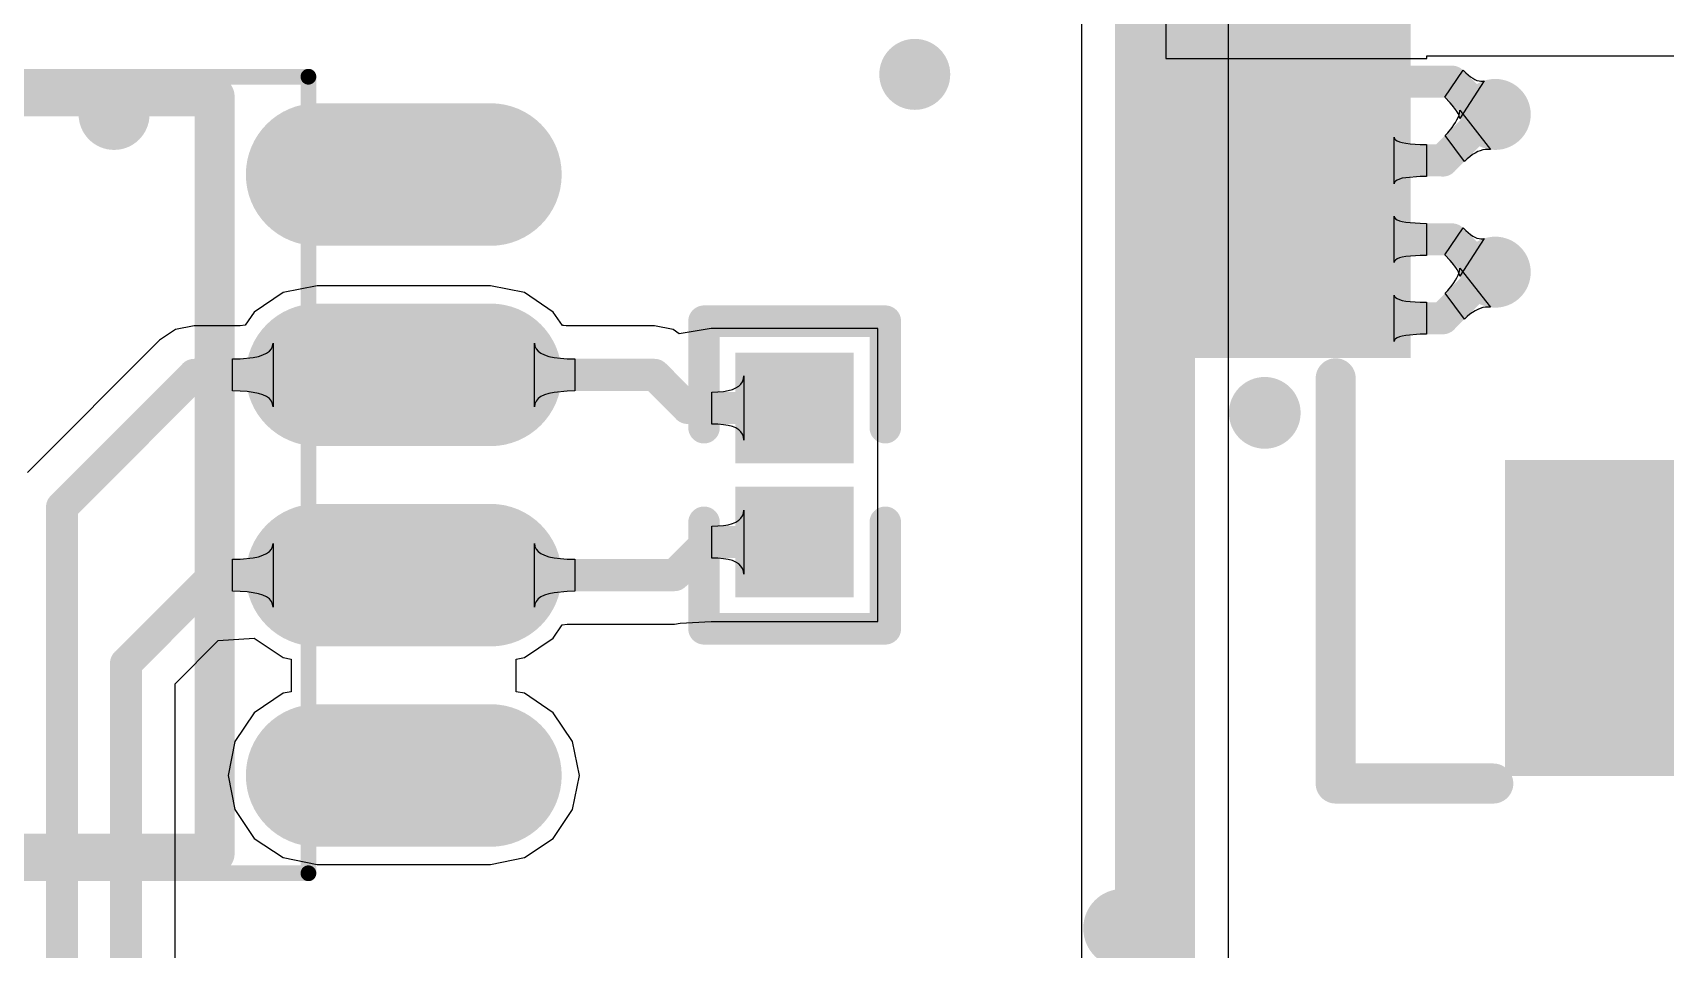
# Model space of a CAD drawing. Header units: millimetres. Extents: x -27 to 79, y -14 to 66.
# Drawn here: x 59.25 to 69.61, y 8.75 to 14.56 of the extents above; entities that cross this region are included whole.
import ezdxf

# ---------------------------------------------------------------- set-up
doc = ezdxf.new("R2010")
doc.units = ezdxf.units.MM
for name, color, linetype in [('BottomLayer', 5, 'Continuous'), ('Mechanical13', 56, 'Continuous'), ('TopLayer', 1, 'Continuous'), ('TopOverlay', 2, 'Continuous'), ('TopPaste', 8, 'Continuous'), ('TopSolder', 216, 'Continuous'), ('ViaHoleLayer', 16, 'Continuous')]:
    doc.layers.add(name, color=color, linetype=linetype)

msp = doc.modelspace()

# ---------------------------------------------------------------- hatches: boundary and pattern name
at = {"layer": 'BottomLayer'}
h = msp.add_hatch(color=5, dxfattribs=at)
edge = h.paths.add_edge_path()
edge.add_arc((64.845, 14.299), 0.225, 0, 360)
h = msp.add_hatch(color=5, dxfattribs=at)
edge = h.paths.add_edge_path()
edge.add_arc((59.765, 14.045), 0.225, 0, 360)
h = msp.add_hatch(color=5, dxfattribs=at)
edge = h.paths.add_edge_path()
edge.add_arc((68.528, 14.045), 0.225, 0, 360)
h = msp.add_hatch(color=5, dxfattribs=at)
edge = h.paths.add_edge_path()
edge.add_arc((68.528, 13.045), 0.225, 0, 360)
at = {"layer": 'TopLayer'}
h = msp.add_hatch(color=1, dxfattribs=at)
edge = h.paths.add_edge_path()
edge.add_arc((64.845, 14.299), 0.225, 0, 360)
for points in [[(66.64, 14.103), (66.64, 14.403), (67.89, 14.403), (67.89, 14.103)], [(66.64, 13.603), (66.64, 13.903), (67.89, 13.903), (67.89, 13.603)], [(66.64, 13.103), (66.64, 13.403), (67.89, 13.403), (67.89, 13.103)], [(66.64, 12.603), (66.64, 12.903), (67.89, 12.903), (67.89, 12.603)], [(64.408, 12.484), (64.408, 11.884), (63.758, 11.884), (63.758, 12.484)], [(68.69, 9.953), (68.69, 11.753), (70.89, 11.753), (70.89, 9.953)], [(64.408, 11.634), (64.408, 11.034), (63.758, 11.034), (63.758, 11.634)]]:
    msp.add_hatch(color=1, dxfattribs=at).paths.add_polyline_path(points)
h = msp.add_hatch(color=1, dxfattribs=at)
edge = h.paths.add_edge_path()
edge.add_arc((59.765, 14.045), 0.225, 0, 360)
h = msp.add_hatch(color=1, dxfattribs=at)
edge = h.paths.add_edge_path()
edge.add_arc((68.528, 14.045), 0.225, 0, 360)
h = msp.add_hatch(color=1, dxfattribs=at)
edge = h.paths.add_edge_path()
edge.add_arc((62.153, 13.664), 0.35, 270, 450)
edge.add_line((62.153, 14.014), (61.053, 14.014))
edge.add_arc((61.053, 13.664), 0.35, 90, 270)
edge.add_line((61.053, 13.314), (62.153, 13.314))
h = msp.add_hatch(color=1, dxfattribs=at)
edge = h.paths.add_edge_path()
edge.add_arc((68.528, 13.045), 0.225, 0, 360)
h = msp.add_hatch(color=1, dxfattribs=at)
edge = h.paths.add_edge_path()
edge.add_arc((62.153, 12.394), 0.35, 270, 450)
edge.add_line((62.153, 12.744), (61.053, 12.744))
edge.add_arc((61.053, 12.394), 0.35, 90, 270)
edge.add_line((61.053, 12.044), (62.153, 12.044))
h = msp.add_hatch(color=1, dxfattribs=at)
edge = h.paths.add_edge_path()
edge.add_arc((62.153, 11.124), 0.35, 270, 450)
edge.add_line((62.153, 11.474), (61.053, 11.474))
edge.add_arc((61.053, 11.124), 0.35, 90, 270)
edge.add_line((61.053, 10.774), (62.153, 10.774))
h = msp.add_hatch(color=1, dxfattribs=at)
edge = h.paths.add_edge_path()
edge.add_arc((62.153, 9.854), 0.35, 270, 450)
edge.add_line((62.153, 10.204), (61.053, 10.204))
edge.add_arc((61.053, 9.854), 0.35, 90, 270)
edge.add_line((61.053, 9.504), (62.153, 9.504))
at = {"layer": 'TopPaste'}
for points in [[(66.64, 14.103), (66.64, 14.403), (67.89, 14.403), (67.89, 14.103)], [(66.64, 13.603), (66.64, 13.903), (67.89, 13.903), (67.89, 13.603)], [(66.64, 13.103), (66.64, 13.403), (67.89, 13.403), (67.89, 13.103)], [(66.64, 12.603), (66.64, 12.903), (67.89, 12.903), (67.89, 12.603)], [(64.408, 12.484), (64.408, 11.884), (63.758, 11.884), (63.758, 12.484)], [(68.69, 9.953), (68.69, 11.753), (70.89, 11.753), (70.89, 9.953)], [(64.408, 11.634), (64.408, 11.034), (63.758, 11.034), (63.758, 11.634)]]:
    msp.add_hatch(color=8, dxfattribs=at).paths.add_polyline_path(points)
h = msp.add_hatch(color=8, dxfattribs=at)
edge = h.paths.add_edge_path()
edge.add_arc((62.153, 13.664), 0.35, 270, 450)
edge.add_line((62.153, 14.014), (61.053, 14.014))
edge.add_arc((61.053, 13.664), 0.35, 90, 270)
edge.add_line((61.053, 13.314), (62.153, 13.314))
h = msp.add_hatch(color=8, dxfattribs=at)
edge = h.paths.add_edge_path()
edge.add_arc((62.153, 12.394), 0.35, 270, 450)
edge.add_line((62.153, 12.744), (61.053, 12.744))
edge.add_arc((61.053, 12.394), 0.35, 90, 270)
edge.add_line((61.053, 12.044), (62.153, 12.044))
h = msp.add_hatch(color=8, dxfattribs=at)
edge = h.paths.add_edge_path()
edge.add_arc((62.153, 11.124), 0.35, 270, 450)
edge.add_line((62.153, 11.474), (61.053, 11.474))
edge.add_arc((61.053, 11.124), 0.35, 90, 270)
edge.add_line((61.053, 10.774), (62.153, 10.774))
h = msp.add_hatch(color=8, dxfattribs=at)
edge = h.paths.add_edge_path()
edge.add_arc((62.153, 9.854), 0.35, 270, 450)
edge.add_line((62.153, 10.204), (61.053, 10.204))
edge.add_arc((61.053, 9.854), 0.35, 90, 270)
edge.add_line((61.053, 9.504), (62.153, 9.504))
at = {"layer": 'TopSolder'}
for points in [[(66.539, 14.501), (66.539, 15.004), (67.992, 15.004), (67.992, 14.501)], [(66.538, 14.001), (66.538, 14.504), (67.992, 14.504), (67.992, 14.001)], [(66.539, 13.501), (66.539, 14.004), (67.992, 14.004), (67.992, 13.501)], [(66.539, 13.001), (66.539, 13.504), (67.992, 13.504), (67.992, 13.001)], [(66.539, 12.501), (66.539, 13.004), (67.992, 13.004), (67.992, 12.501)], [(64.458, 12.534), (64.458, 11.833), (63.707, 11.833), (63.707, 12.534)], [(68.589, 9.851), (68.589, 11.854), (70.992, 11.854), (70.992, 9.851)], [(64.458, 11.684), (64.458, 10.983), (63.707, 10.983), (63.707, 11.684)]]:
    msp.add_hatch(color=216, dxfattribs=at).paths.add_polyline_path(points)
h = msp.add_hatch(color=216, dxfattribs=at)
edge = h.paths.add_edge_path()
edge.add_arc((62.153, 13.664), 0.452, 270, 450)
edge.add_line((62.153, 14.115), (61.053, 14.115))
edge.add_arc((61.053, 13.664), 0.452, 90, 270)
edge.add_line((61.053, 13.212), (62.153, 13.212))
h = msp.add_hatch(color=216, dxfattribs=at)
edge = h.paths.add_edge_path()
edge.add_arc((62.153, 12.394), 0.452, 270, 450)
edge.add_line((62.153, 12.845), (61.053, 12.845))
edge.add_arc((61.053, 12.394), 0.452, 90, 270)
edge.add_line((61.053, 11.942), (62.153, 11.942))
h = msp.add_hatch(color=216, dxfattribs=at)
edge = h.paths.add_edge_path()
edge.add_arc((62.153, 11.124), 0.452, 270, 450)
edge.add_line((62.153, 11.575), (61.053, 11.575))
edge.add_arc((61.053, 11.124), 0.452, 90, 270)
edge.add_line((61.053, 10.672), (62.153, 10.672))
h = msp.add_hatch(color=216, dxfattribs=at)
edge = h.paths.add_edge_path()
edge.add_arc((62.153, 9.854), 0.452, 270, 450)
edge.add_line((62.153, 10.305), (61.053, 10.305))
edge.add_arc((61.053, 9.854), 0.452, 90, 270)
edge.add_line((61.053, 9.402), (62.153, 9.402))
at = {"layer": 'ViaHoleLayer'}
h = msp.add_hatch(color=16, dxfattribs=at)
edge = h.paths.add_edge_path()
edge.add_arc((64.845, 14.299), 0.1, 0, 360)
h = msp.add_hatch(color=16, dxfattribs=at)
edge = h.paths.add_edge_path()
edge.add_arc((59.765, 14.045), 0.1, 0, 360)
h = msp.add_hatch(color=16, dxfattribs=at)
edge = h.paths.add_edge_path()
edge.add_arc((68.528, 14.045), 0.1, 0, 360)
h = msp.add_hatch(color=16, dxfattribs=at)
edge = h.paths.add_edge_path()
edge.add_arc((68.528, 13.045), 0.1, 0, 360)

# ---------------------------------------------------------------- linework, layer by layer
at = {"layer": 'BottomLayer'}
for p, q in [((66.835, 5.136), (66.835, 17.024)), ((65.902, 15.285), (65.902, 5.034))]:
    msp.add_line(p, q, dxfattribs=at)
at = {"layer": 'BottomLayer', "const_width": 0.508}
msp.add_lwpolyline([(66.369, 4.697), (66.369, 17.024)], dxfattribs=at)
at = {"layer": 'Mechanical13', "const_width": 0.1}
for points in [[(57.008, 14.284), (60.998, 14.284)], [(60.998, 9.234), (60.998, 14.284)], [(57.008, 9.234), (60.998, 9.234)]]:
    msp.add_lwpolyline(points, dxfattribs=at)
at = {"layer": 'Mechanical13', "const_width": 0.05}
for points in [[(60.973, 14.284, 1), (61.023, 14.284, 1)], [(60.973, 14.284, 1), (61.023, 14.284, 1)], [(60.973, 9.234, 1), (61.023, 9.234, 1)], [(60.973, 9.234, 1), (61.023, 9.234, 1)]]:
    msp.add_lwpolyline(points, format="xyb", close=True, dxfattribs=at)
at = {"layer": 'TopLayer'}
for p, q in [((66.437, 15.4), (66.437, 14.4)), ((66.437, 14.4), (68.094, 14.4)), ((68.094, 14.4), (68.094, 14.416)), ((68.094, 14.416), (70.728, 14.416)), ((68.208, 14.154), (68.324, 14.325)), ((68.324, 14.325), (68.341, 14.309)), ((68.341, 14.309), (68.371, 14.284)), ((68.458, 14.259), (68.304, 14.02)), ((68.371, 14.284), (68.386, 14.274)), ((68.386, 14.274), (68.399, 14.267)), ((68.399, 14.267), (68.412, 14.261)), ((68.412, 14.261), (68.425, 14.258)), ((68.425, 14.258), (68.436, 14.256)), ((68.436, 14.256), (68.448, 14.256)), ((68.448, 14.256), (68.458, 14.259)), ((68.241, 14.119), (68.208, 14.154)), ((68.255, 14.104), (68.241, 14.119)), ((68.278, 14.075), (68.255, 14.104)), ((68.266, 13.978), (68.276, 13.994)), ((68.276, 13.994), (68.285, 14.01)), ((68.286, 14.062), (68.278, 14.075)), ((68.285, 14.01), (68.292, 14.026)), ((68.293, 14.05), (68.286, 14.062)), ((68.292, 14.026), (68.298, 14.041)), ((68.299, 14.039), (68.293, 14.05)), ((68.298, 14.041), (68.302, 14.056)), ((68.302, 14.029), (68.299, 14.039)), ((68.302, 14.056), (68.304, 14.071)), ((68.304, 14.02), (68.302, 14.029)), ((68.304, 14.071), (68.497, 13.822)), ((67.887, 13.606), (67.887, 13.9)), ((67.887, 13.9), (67.889, 13.891)), ((67.889, 13.891), (67.895, 13.884)), ((67.895, 13.884), (67.906, 13.877)), ((68.21, 13.912), (68.227, 13.929)), ((68.333, 13.747), (68.21, 13.912)), ((68.227, 13.929), (68.255, 13.962)), ((68.255, 13.962), (68.266, 13.978)), ((67.906, 13.877), (67.92, 13.871)), ((67.92, 13.871), (67.938, 13.866)), ((67.938, 13.866), (67.961, 13.862)), ((67.961, 13.862), (67.987, 13.859)), ((67.987, 13.859), (68.052, 13.855)), ((68.052, 13.855), (68.091, 13.854)), ((68.091, 13.854), (68.091, 13.651)), ((68.367, 13.777), (68.35, 13.763)), ((68.384, 13.79), (68.367, 13.777)), ((68.4, 13.8), (68.384, 13.79)), ((68.417, 13.809), (68.4, 13.8)), ((68.433, 13.815), (68.417, 13.809)), ((68.449, 13.82), (68.433, 13.815)), ((68.465, 13.822), (68.449, 13.82)), ((68.481, 13.823), (68.465, 13.822)), ((68.497, 13.822), (68.481, 13.823)), ((68.35, 13.763), (68.333, 13.747)), ((67.889, 13.615), (67.887, 13.606)), ((67.895, 13.622), (67.889, 13.615)), ((67.906, 13.629), (67.895, 13.622)), ((67.92, 13.635), (67.906, 13.629)), ((67.938, 13.64), (67.92, 13.635)), ((67.961, 13.644), (67.938, 13.64)), ((68.052, 13.651), (67.961, 13.644)), ((68.091, 13.651), (68.052, 13.651)), ((67.887, 13.106), (67.887, 13.4)), ((67.887, 13.4), (67.889, 13.391)), ((67.889, 13.391), (67.895, 13.384)), ((67.895, 13.384), (67.906, 13.377)), ((67.906, 13.377), (67.92, 13.371)), ((67.92, 13.371), (67.938, 13.366)), ((67.938, 13.366), (67.961, 13.362)), ((67.961, 13.362), (67.987, 13.359)), ((67.987, 13.359), (68.052, 13.355)), ((68.052, 13.355), (68.091, 13.354)), ((68.091, 13.354), (68.091, 13.151)), ((68.208, 13.154), (68.324, 13.325)), ((68.324, 13.325), (68.341, 13.309)), ((68.341, 13.309), (68.371, 13.284)), ((68.371, 13.284), (68.386, 13.274)), ((68.386, 13.274), (68.399, 13.267)), ((68.399, 13.267), (68.412, 13.261)), ((68.412, 13.261), (68.425, 13.258)), ((68.458, 13.259), (68.304, 13.02)), ((68.425, 13.258), (68.436, 13.256)), ((68.436, 13.256), (68.448, 13.256)), ((68.448, 13.256), (68.458, 13.259)), ((67.889, 13.115), (67.887, 13.106)), ((67.895, 13.122), (67.889, 13.115)), ((67.906, 13.129), (67.895, 13.122)), ((67.92, 13.135), (67.906, 13.129)), ((67.938, 13.14), (67.92, 13.135)), ((67.961, 13.144), (67.938, 13.14)), ((68.052, 13.151), (67.961, 13.144)), ((68.091, 13.151), (68.052, 13.151)), ((68.241, 13.119), (68.208, 13.154)), ((68.255, 13.104), (68.241, 13.119)), ((68.278, 13.075), (68.255, 13.104)), ((68.286, 13.062), (68.278, 13.075)), ((68.293, 13.05), (68.286, 13.062)), ((68.298, 13.041), (68.302, 13.056)), ((68.302, 13.056), (68.304, 13.071)), ((68.304, 13.071), (68.497, 12.822)), ((61.053, 12.958), (60.837, 12.915)), ((62.153, 12.958), (61.053, 12.958)), ((62.368, 12.915), (62.153, 12.958)), ((68.227, 12.929), (68.255, 12.962)), ((68.255, 12.962), (68.266, 12.978)), ((68.266, 12.978), (68.276, 12.994)), ((68.276, 12.994), (68.285, 13.01)), ((68.285, 13.01), (68.292, 13.026)), ((68.292, 13.026), (68.298, 13.041)), ((68.299, 13.039), (68.293, 13.05)), ((68.302, 13.029), (68.299, 13.039)), ((68.304, 13.02), (68.302, 13.029)), ((60.837, 12.915), (60.654, 12.792)), ((62.551, 12.792), (62.368, 12.915)), ((67.887, 12.606), (67.887, 12.9)), ((67.887, 12.9), (67.889, 12.891)), ((67.889, 12.891), (67.895, 12.884)), ((67.895, 12.884), (67.906, 12.877)), ((67.906, 12.877), (67.92, 12.871)), ((67.92, 12.871), (67.938, 12.866)), ((67.938, 12.866), (67.961, 12.862)), ((67.961, 12.862), (67.987, 12.859)), ((67.987, 12.859), (68.052, 12.855)), ((68.052, 12.855), (68.091, 12.854)), ((68.091, 12.854), (68.091, 12.651)), ((68.21, 12.912), (68.227, 12.929)), ((68.333, 12.747), (68.21, 12.912)), ((60.654, 12.792), (60.597, 12.708)), ((62.609, 12.707), (62.551, 12.792)), ((68.35, 12.763), (68.333, 12.747)), ((68.367, 12.778), (68.35, 12.763)), ((68.384, 12.79), (68.367, 12.778)), ((68.4, 12.8), (68.384, 12.79)), ((68.417, 12.809), (68.4, 12.8)), ((68.433, 12.815), (68.417, 12.809)), ((68.449, 12.82), (68.433, 12.815)), ((68.465, 12.822), (68.449, 12.82)), ((68.481, 12.823), (68.465, 12.822)), ((68.497, 12.822), (68.481, 12.823)), ((60.154, 12.681), (60.053, 12.613)), ((60.273, 12.704), (60.154, 12.681)), ((60.565, 12.704), (60.273, 12.704)), ((60.597, 12.708), (60.565, 12.704)), ((62.617, 12.706), (62.609, 12.707)), ((62.633, 12.704), (62.617, 12.706)), ((63.194, 12.704), (62.633, 12.704)), ((63.313, 12.681), (63.194, 12.704)), ((63.351, 12.655), (63.313, 12.681)), ((63.554, 12.687), (63.351, 12.655)), ((64.611, 12.687), (63.554, 12.687)), ((63.554, 12.687), (63.554, 12.687)), ((64.611, 11.68), (64.611, 12.687)), ((67.938, 12.64), (67.92, 12.635)), ((67.961, 12.644), (67.938, 12.64)), ((68.052, 12.651), (67.961, 12.644)), ((68.091, 12.651), (68.052, 12.651)), ((60.053, 12.613), (59.215, 11.775)), ((60.732, 12.531), (60.75, 12.544)), ((60.75, 12.544), (60.763, 12.559)), ((60.763, 12.559), (60.771, 12.576)), ((60.771, 12.576), (60.774, 12.595)), ((60.774, 12.595), (60.774, 12.192)), ((62.432, 12.192), (62.432, 12.595)), ((62.432, 12.595), (62.434, 12.576)), ((62.434, 12.576), (62.442, 12.559)), ((62.442, 12.559), (62.455, 12.544)), ((62.455, 12.544), (62.473, 12.531)), ((67.889, 12.615), (67.887, 12.606)), ((67.895, 12.622), (67.889, 12.615)), ((67.906, 12.629), (67.895, 12.622)), ((67.92, 12.635), (67.906, 12.629)), ((60.516, 12.495), (60.565, 12.496)), ((60.516, 12.292), (60.516, 12.495)), ((60.565, 12.496), (60.647, 12.504)), ((60.647, 12.504), (60.681, 12.511)), ((60.681, 12.511), (60.709, 12.52)), ((60.709, 12.52), (60.732, 12.531)), ((62.473, 12.531), (62.496, 12.52)), ((62.496, 12.52), (62.524, 12.511)), ((62.524, 12.511), (62.558, 12.504)), ((62.558, 12.504), (62.597, 12.499)), ((62.597, 12.499), (62.64, 12.496)), ((62.64, 12.496), (62.689, 12.495)), ((62.689, 12.495), (62.689, 12.292)), ((63.728, 12.322), (63.742, 12.335)), ((63.742, 12.335), (63.753, 12.35)), ((63.753, 12.35), (63.759, 12.368)), ((63.759, 12.368), (63.761, 12.387)), ((63.761, 12.387), (63.761, 11.98)), ((60.565, 12.291), (60.516, 12.292)), ((60.609, 12.288), (60.565, 12.291)), ((60.647, 12.283), (60.609, 12.288)), ((60.681, 12.276), (60.647, 12.283)), ((60.709, 12.267), (60.681, 12.276)), ((60.732, 12.256), (60.709, 12.267)), ((60.75, 12.243), (60.732, 12.256)), ((60.763, 12.228), (60.75, 12.243)), ((60.771, 12.211), (60.763, 12.228)), ((62.442, 12.228), (62.434, 12.211)), ((62.455, 12.243), (62.442, 12.228)), ((62.473, 12.256), (62.455, 12.243)), ((62.496, 12.267), (62.473, 12.256)), ((62.524, 12.276), (62.496, 12.267)), ((62.558, 12.283), (62.524, 12.276)), ((62.64, 12.291), (62.558, 12.283)), ((62.689, 12.292), (62.64, 12.291)), ((63.558, 12.285), (63.596, 12.286)), ((63.558, 12.082), (63.558, 12.285)), ((63.596, 12.286), (63.631, 12.289)), ((63.631, 12.289), (63.661, 12.294)), ((63.661, 12.294), (63.688, 12.302)), ((63.688, 12.302), (63.71, 12.311)), ((63.71, 12.311), (63.728, 12.322)), ((60.774, 12.192), (60.771, 12.211)), ((62.434, 12.211), (62.432, 12.192)), ((63.596, 12.081), (63.558, 12.082)), ((63.631, 12.078), (63.596, 12.081)), ((63.661, 12.073), (63.631, 12.078)), ((63.688, 12.066), (63.661, 12.073)), ((63.71, 12.057), (63.688, 12.066)), ((63.728, 12.045), (63.71, 12.057)), ((63.742, 12.032), (63.728, 12.045)), ((63.753, 12.017), (63.742, 12.032)), ((63.759, 12), (63.753, 12.017)), ((63.761, 11.98), (63.759, 12)), ((64.611, 10.83), (64.611, 11.68)), ((63.742, 11.485), (63.753, 11.5)), ((63.753, 11.5), (63.759, 11.518)), ((63.759, 11.518), (63.761, 11.537)), ((63.761, 11.537), (63.761, 11.13)), ((63.558, 11.435), (63.596, 11.436)), ((63.558, 11.232), (63.558, 11.435)), ((63.596, 11.436), (63.631, 11.439)), ((63.631, 11.439), (63.661, 11.444)), ((63.661, 11.444), (63.688, 11.452)), ((63.688, 11.452), (63.71, 11.461)), ((63.71, 11.461), (63.728, 11.472)), ((63.728, 11.472), (63.742, 11.485)), ((60.763, 11.289), (60.771, 11.306)), ((60.771, 11.306), (60.774, 11.325)), ((60.774, 11.325), (60.774, 10.922)), ((62.432, 10.922), (62.432, 11.325)), ((62.432, 11.325), (62.434, 11.306)), ((62.434, 11.306), (62.442, 11.289)), ((60.516, 11.225), (60.565, 11.226)), ((60.516, 11.022), (60.516, 11.225)), ((60.565, 11.226), (60.647, 11.234)), ((60.647, 11.234), (60.681, 11.241)), ((60.681, 11.241), (60.709, 11.25)), ((60.709, 11.25), (60.732, 11.261)), ((60.732, 11.261), (60.75, 11.274)), ((60.75, 11.274), (60.763, 11.289)), ((62.442, 11.289), (62.455, 11.274)), ((62.455, 11.274), (62.473, 11.261)), ((62.473, 11.261), (62.496, 11.25)), ((62.496, 11.25), (62.524, 11.241)), ((62.524, 11.241), (62.558, 11.234)), ((62.558, 11.234), (62.597, 11.229)), ((62.597, 11.229), (62.64, 11.226)), ((62.64, 11.226), (62.689, 11.225)), ((62.689, 11.225), (62.689, 11.022)), ((63.596, 11.231), (63.558, 11.232)), ((63.631, 11.228), (63.596, 11.231)), ((63.661, 11.223), (63.631, 11.228)), ((63.688, 11.216), (63.661, 11.223)), ((63.71, 11.207), (63.688, 11.216)), ((63.728, 11.195), (63.71, 11.207)), ((63.742, 11.182), (63.728, 11.195)), ((63.753, 11.167), (63.742, 11.182)), ((63.759, 11.15), (63.753, 11.167)), ((63.761, 11.13), (63.759, 11.15)), ((60.565, 11.021), (60.516, 11.022)), ((60.609, 11.018), (60.565, 11.021)), ((60.647, 11.013), (60.609, 11.018)), ((60.681, 11.006), (60.647, 11.013)), ((60.709, 10.997), (60.681, 11.006)), ((60.732, 10.986), (60.709, 10.997)), ((60.75, 10.973), (60.732, 10.986)), ((62.473, 10.986), (62.455, 10.973)), ((62.496, 10.997), (62.473, 10.986)), ((62.524, 11.006), (62.496, 10.997)), ((62.558, 11.013), (62.524, 11.006)), ((62.64, 11.021), (62.558, 11.013)), ((62.689, 11.022), (62.64, 11.021)), ((60.763, 10.958), (60.75, 10.973)), ((60.771, 10.941), (60.763, 10.958)), ((60.774, 10.922), (60.771, 10.941)), ((62.434, 10.941), (62.432, 10.922)), ((62.442, 10.958), (62.434, 10.941)), ((62.455, 10.973), (62.442, 10.958)), ((62.551, 10.725), (62.608, 10.81)), ((62.608, 10.81), (62.64, 10.813)), ((62.64, 10.813), (63.321, 10.813)), ((63.321, 10.813), (63.356, 10.82)), ((63.356, 10.82), (63.554, 10.83)), ((63.554, 10.83), (63.554, 10.83)), ((63.554, 10.83), (63.554, 10.83)), ((63.554, 10.83), (64.611, 10.83)), ((60.152, 10.436), (60.425, 10.71)), ((60.425, 10.71), (60.654, 10.725)), ((60.654, 10.725), (60.837, 10.603)), ((62.368, 10.603), (62.551, 10.725)), ((60.837, 10.603), (60.889, 10.592)), ((60.889, 10.592), (60.889, 10.385)), ((62.317, 10.592), (62.368, 10.603)), ((62.317, 10.385), (62.317, 10.592)), ((60.152, 6.876), (60.152, 10.436)), ((60.837, 10.375), (60.654, 10.252)), ((60.889, 10.385), (60.837, 10.375)), ((62.368, 10.375), (62.317, 10.385)), ((62.551, 10.252), (62.368, 10.375)), ((60.654, 10.252), (60.532, 10.069)), ((62.674, 10.069), (62.551, 10.252)), ((60.532, 10.069), (60.489, 9.854)), ((62.717, 9.854), (62.674, 10.069)), ((60.489, 9.854), (60.532, 9.638)), ((62.674, 9.638), (62.717, 9.854)), ((60.532, 9.638), (60.654, 9.455)), ((62.551, 9.455), (62.674, 9.638)), ((60.654, 9.455), (60.837, 9.333)), ((62.368, 9.333), (62.551, 9.455)), ((60.837, 9.333), (61.053, 9.29)), ((62.153, 9.29), (62.368, 9.333)), ((61.053, 9.29), (62.153, 9.29))]:
    msp.add_line(p, q, dxfattribs=at)
at = {"layer": 'TopLayer', "const_width": 0.203}
for points in [[(67.265, 14.253), (68.253, 14.253)], [(68.253, 14.253), (68.461, 14.045)], [(68.195, 13.753), (68.487, 14.045)], [(68.461, 14.045), (68.487, 14.045)], [(68.487, 14.045), (68.528, 14.045)], [(67.265, 13.753), (68.195, 13.753)], [(67.265, 13.253), (68.253, 13.253)], [(68.253, 13.253), (68.461, 13.045)], [(68.195, 12.753), (68.487, 13.045)], [(68.461, 13.045), (68.487, 13.045)], [(68.487, 13.045), (68.528, 13.045)], [(67.265, 12.753), (68.195, 12.753)], [(59.434, 11.555), (60.273, 12.394)], [(60.273, 12.394), (61.603, 12.394)], [(61.603, 12.394), (63.194, 12.394)], [(63.194, 12.394), (63.404, 12.184)], [(63.404, 12.184), (64.083, 12.184)], [(59.434, 6.646), (59.434, 11.555)], [(63.321, 11.124), (63.531, 11.334)], [(63.531, 11.334), (64.083, 11.334)], [(59.841, 10.565), (60.4, 11.124)], [(60.4, 11.124), (61.603, 11.124)], [(61.603, 11.124), (63.321, 11.124)], [(59.841, 6.748), (59.841, 10.565)]]:
    msp.add_lwpolyline(points, dxfattribs=at)
at = {"layer": 'TopLayer', "const_width": 0.102}
for points in [[(67.214, 14.253, 1), (67.316, 14.253, 1)], [(68.202, 14.253, 1), (68.303, 14.253, 1)], [(68.202, 14.253, 1), (68.303, 14.253, 1)], [(68.41, 14.045, 1), (68.512, 14.045, 1)], [(68.41, 14.045, 1), (68.512, 14.045, 1)], [(68.436, 14.045, 1), (68.538, 14.045, 1)], [(68.436, 14.045, 1), (68.538, 14.045, 1)], [(68.436, 14.045, 1), (68.538, 14.045, 1)], [(68.477, 14.045, 1), (68.578, 14.045, 1)], [(67.215, 13.753, 1), (67.316, 13.753, 1)], [(68.144, 13.753, 1), (68.246, 13.753, 1)], [(68.144, 13.753, 1), (68.246, 13.753, 1)], [(67.214, 13.253, 1), (67.316, 13.253, 1)], [(68.202, 13.253, 1), (68.303, 13.253, 1)], [(68.202, 13.253, 1), (68.303, 13.253, 1)], [(68.41, 13.045, 1), (68.512, 13.045, 1)], [(68.41, 13.045, 1), (68.512, 13.045, 1)], [(68.436, 13.045, 1), (68.538, 13.045, 1)], [(68.436, 13.045, 1), (68.538, 13.045, 1)], [(68.436, 13.045, 1), (68.538, 13.045, 1)], [(68.477, 13.045, 1), (68.578, 13.045, 1)], [(67.215, 12.753, 1), (67.316, 12.753, 1)], [(68.144, 12.753, 1), (68.246, 12.753, 1)], [(68.144, 12.753, 1), (68.246, 12.753, 1)], [(60.222, 12.394, 1), (60.323, 12.394, 1)], [(60.222, 12.394, 1), (60.323, 12.394, 1)], [(61.552, 12.394, 1), (61.653, 12.394, 1)], [(61.552, 12.394, 1), (61.653, 12.394, 1)], [(63.143, 12.394, 1), (63.244, 12.394, 1)], [(63.143, 12.394, 1), (63.244, 12.394, 1)], [(63.353, 12.184, 1), (63.454, 12.184, 1)], [(63.353, 12.184, 1), (63.454, 12.184, 1)], [(64.032, 12.184, 1), (64.133, 12.184, 1)], [(59.384, 11.555, 1), (59.485, 11.555, 1)], [(59.384, 11.555, 1), (59.485, 11.555, 1)], [(63.48, 11.334, 1), (63.581, 11.334, 1)], [(63.48, 11.334, 1), (63.581, 11.334, 1)], [(64.032, 11.334, 1), (64.133, 11.334, 1)], [(60.349, 11.124, 1), (60.45, 11.124, 1)], [(60.349, 11.124, 1), (60.45, 11.124, 1)], [(61.552, 11.124, 1), (61.653, 11.124, 1)], [(61.552, 11.124, 1), (61.653, 11.124, 1)], [(63.27, 11.124, 1), (63.371, 11.124, 1)], [(63.27, 11.124, 1), (63.371, 11.124, 1)], [(59.79, 10.565, 1), (59.892, 10.565, 1)], [(59.79, 10.565, 1), (59.892, 10.565, 1)]]:
    msp.add_lwpolyline(points, format="xyb", close=True, dxfattribs=at)
at = {"layer": 'TopOverlay'}
for points, const_width in [([(57.603, 14.159), (60.403, 14.159)], 0.254), ([(60.403, 9.359), (60.403, 14.159)], 0.254), ([(63.508, 12.059), (63.508, 12.734)], 0.2), ([(63.508, 12.734), (64.658, 12.734)], 0.2), ([(64.658, 12.059), (64.658, 12.734)], 0.2), ([(67.515, 9.803), (67.515, 12.372)], 0.254), ([(63.508, 10.784), (63.508, 11.459)], 0.2), ([(64.658, 10.784), (64.658, 11.459)], 0.2), ([(63.508, 10.784), (64.658, 10.784)], 0.2), ([(67.515, 9.803), (68.515, 9.803)], 0.254), ([(57.603, 9.359), (60.403, 9.359)], 0.254)]:
    msp.add_lwpolyline(points, dxfattribs=dict(at, const_width=const_width))
for points, const_width in [([(60.339, 14.159, 1), (60.466, 14.159, 1)], 0.127), ([(60.339, 14.159, 1), (60.466, 14.159, 1)], 0.127), ([(63.458, 12.734, 1), (63.558, 12.734, 1)], 0.1), ([(63.458, 12.734, 1), (63.558, 12.734, 1)], 0.1), ([(64.608, 12.734, 1), (64.708, 12.734, 1)], 0.1), ([(64.608, 12.734, 1), (64.708, 12.734, 1)], 0.1), ([(67.452, 12.372, 1), (67.579, 12.372, 1)], 0.127), ([(67.166, 12.153, 1), (66.965, 12.153, 1)], 0.254), ([(66.902, 12.153, 1), (67.029, 12.153, 1)], 0.127), ([(67.102, 12.153, 1), (67.229, 12.153, 1)], 0.127), ([(63.458, 12.059, 1), (63.558, 12.059, 1)], 0.1), ([(64.608, 12.059, 1), (64.708, 12.059, 1)], 0.1), ([(63.458, 11.459, 1), (63.558, 11.459, 1)], 0.1), ([(64.608, 11.459, 1), (64.708, 11.459, 1)], 0.1), ([(63.458, 10.784, 1), (63.558, 10.784, 1)], 0.1), ([(63.458, 10.784, 1), (63.558, 10.784, 1)], 0.1), ([(64.608, 10.784, 1), (64.708, 10.784, 1)], 0.1), ([(64.608, 10.784, 1), (64.708, 10.784, 1)], 0.1), ([(67.452, 9.803, 1), (67.579, 9.803, 1)], 0.127), ([(67.452, 9.803, 1), (67.579, 9.803, 1)], 0.127), ([(68.452, 9.803, 1), (68.579, 9.803, 1)], 0.127), ([(60.339, 9.359, 1), (60.466, 9.359, 1)], 0.127), ([(60.339, 9.359, 1), (60.466, 9.359, 1)], 0.127), ([(66.289, 8.885, 1), (66.039, 8.885, 1)], 0.25), ([(65.976, 8.885, 1), (66.101, 8.885, 1)], 0.125), ([(66.226, 8.885, 1), (66.351, 8.885, 1)], 0.125)]:
    msp.add_lwpolyline(points, format="xyb", close=True, dxfattribs=dict(at, const_width=const_width))

doc.saveas('drawing.dxf')
